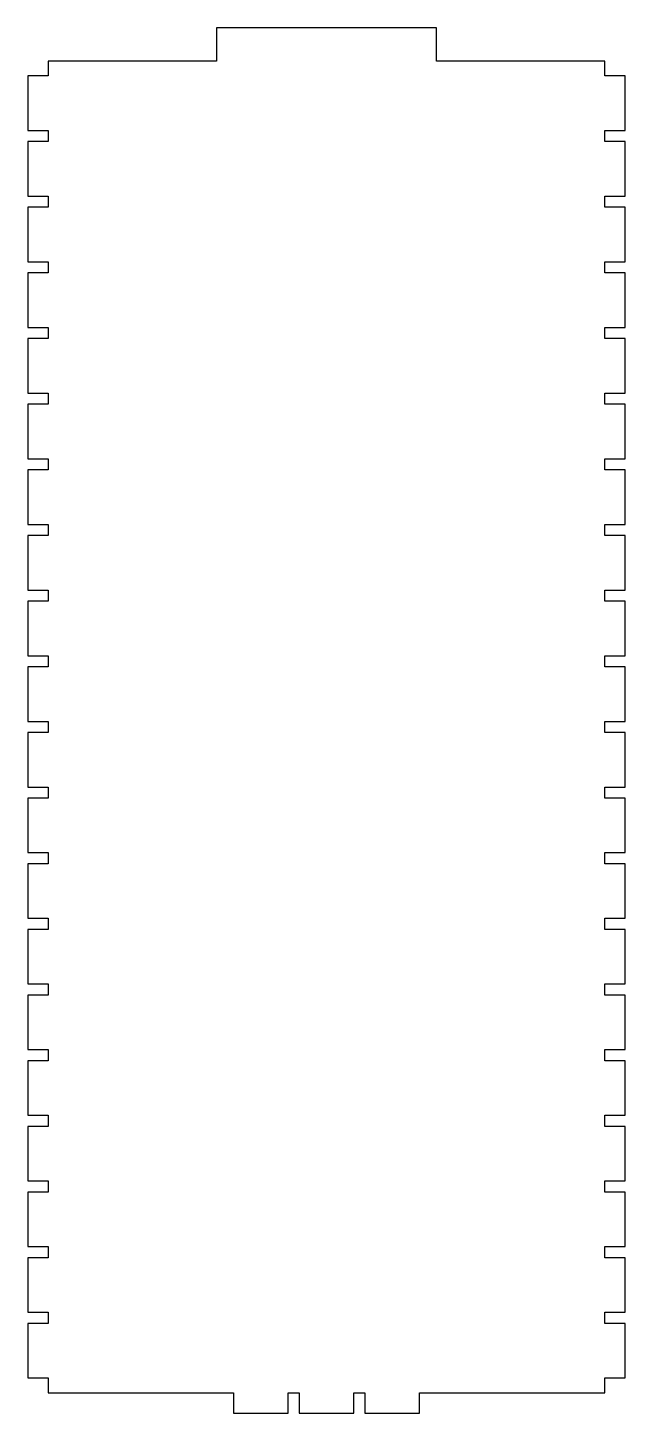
# Model space of a CAD drawing. Extents: x -0.45 to 0.45, y -1.05 to 1.06.
import ezdxf

# ---------------------------------------------------------------- set-up
doc = ezdxf.new("R2010")
doc.units = 0

# ---------------------------------------------------------------- blocks, each defined once
blk = doc.blocks.new('SC0915_RPI')
at = {"layer": '8', "linetype": 'CONTINUOUS'}
blk.add_lwpolyline([(-0.4235, -0.1915), (-0.4235, -0.2085), (-0.4545, -0.2085), (-0.4545, -0.2915), (-0.4235, -0.2915), (-0.4235, -0.3085), (-0.4545, -0.3085), (-0.4545, -0.3915), (-0.4235, -0.3915), (-0.4235, -0.4085), (-0.4545, -0.4085), (-0.4545, -0.4915), (-0.4235, -0.4915), (-0.4235, -0.5085), (-0.4545, -0.5085), (-0.4545, -0.5915), (-0.4235, -0.5915), (-0.4235, -0.6085), (-0.4545, -0.6085), (-0.4545, -0.6915), (-0.4235, -0.6915), (-0.4235, -0.7085), (-0.4545, -0.7085), (-0.4545, -0.7915), (-0.4235, -0.7915), (-0.4235, -0.8085), (-0.4545, -0.8085), (-0.4545, -0.8915), (-0.4235, -0.8915), (-0.4235, -0.9085), (-0.4545, -0.9085), (-0.4545, -0.9915), (-0.4235, -0.9915), (-0.4235, -1.014), (-0.1415, -1.014), (-0.1415, -1.0454), (-0.0585, -1.0454), (-0.0585, -1.014), (-0.0415, -1.014), (-0.0415, -1.0454), (0.0415, -1.0454), (0.0415, -1.014), (0.0585, -1.014), (0.0585, -1.0454), (0.1415, -1.0454), (0.1415, -1.014), (0.4235, -1.014), (0.4235, -0.9915), (0.4545, -0.9915), (0.4545, -0.9085), (0.4235, -0.9085), (0.4235, -0.8915), (0.4545, -0.8915), (0.4545, -0.8085), (0.4235, -0.8085), (0.4235, -0.7915), (0.4545, -0.7915), (0.4545, -0.7085), (0.4235, -0.7085), (0.4235, -0.6915), (0.4545, -0.6915), (0.4545, -0.6085), (0.4235, -0.6085), (0.4235, -0.5915), (0.4545, -0.5915), (0.4545, -0.5085), (0.4235, -0.5085), (0.4235, -0.4915), (0.4545, -0.4915), (0.4545, -0.4085), (0.4235, -0.4085), (0.4235, -0.3915), (0.4545, -0.3915), (0.4545, -0.3085), (0.4235, -0.3085), (0.4235, -0.2915), (0.4545, -0.2915), (0.4545, -0.2085), (0.4235, -0.2085), (0.4235, -0.1915), (0.4545, -0.1915), (0.4545, -0.1085), (0.4235, -0.1085), (0.4235, -0.0915), (0.4545, -0.0915), (0.4545, -0.0085), (0.4235, -0.0085), (0.4235, 0.0085), (0.4545, 0.0085), (0.4545, 0.0915), (0.4235, 0.0915), (0.4235, 0.1085), (0.4545, 0.1085), (0.4545, 0.1915), (0.4235, 0.1915), (0.4235, 0.2085), (0.4545, 0.2085), (0.4545, 0.2915), (0.4235, 0.2915), (0.4235, 0.3085), (0.4545, 0.3085), (0.4545, 0.3915), (0.4235, 0.3915), (0.4235, 0.4085), (0.4545, 0.4085), (0.4545, 0.4915), (0.4235, 0.4915), (0.4235, 0.5085), (0.4545, 0.5085), (0.4545, 0.5915), (0.4235, 0.5915), (0.4235, 0.6085), (0.4545, 0.6085), (0.4545, 0.6915), (0.4235, 0.6915), (0.4235, 0.7085), (0.4545, 0.7085), (0.4545, 0.7915), (0.4235, 0.7915), (0.4235, 0.8085), (0.4545, 0.8085), (0.4545, 0.8915), (0.4235, 0.8915), (0.4235, 0.9085), (0.4545, 0.9085), (0.4545, 0.9915), (0.4235, 0.9915), (0.4235, 1.014), (0.1675, 1.014), (0.1675, 1.065), (-0.1675, 1.065), (-0.1675, 1.014), (-0.4235, 1.014), (-0.4235, 0.9915), (-0.4545, 0.9915), (-0.4545, 0.9085), (-0.4235, 0.9085), (-0.4235, 0.8915), (-0.4545, 0.8915), (-0.4545, 0.8085), (-0.4235, 0.8085), (-0.4235, 0.7915), (-0.4545, 0.7915), (-0.4545, 0.7085), (-0.4235, 0.7085), (-0.4235, 0.6915), (-0.4545, 0.6915), (-0.4545, 0.6085), (-0.4235, 0.6085), (-0.4235, 0.5915), (-0.4545, 0.5915), (-0.4545, 0.5085), (-0.4235, 0.5085), (-0.4235, 0.4915), (-0.4545, 0.4915), (-0.4545, 0.4085), (-0.4235, 0.4085), (-0.4235, 0.3915), (-0.4545, 0.3915), (-0.4545, 0.3085), (-0.4235, 0.3085), (-0.4235, 0.2915), (-0.4545, 0.2915), (-0.4545, 0.2085), (-0.4235, 0.2085), (-0.4235, 0.1915), (-0.4545, 0.1915), (-0.4545, 0.1085), (-0.4235, 0.1085), (-0.4235, 0.0915), (-0.4545, 0.0915), (-0.4545, 0.0085), (-0.4235, 0.0085), (-0.4235, -0.0085), (-0.4545, -0.0085), (-0.4545, -0.0915), (-0.4235, -0.0915), (-0.4235, -0.1085), (-0.4545, -0.1085), (-0.4545, -0.1915)], close=True, dxfattribs=at)

msp = doc.modelspace()

# ---------------------------------------------------------------- block references
msp.add_blockref('SC0915_RPI', (0, 0))

doc.saveas('drawing.dxf')
